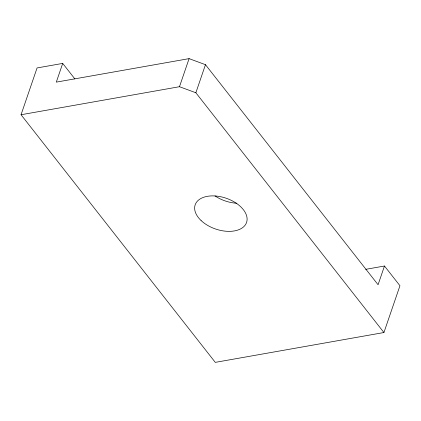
<?xml version="1.0" encoding="UTF-8"?>
<svg xmlns="http://www.w3.org/2000/svg" width="421" height="421" viewBox="0 0 421 421"><rect width="100%" height="100%" fill="white"/><g stroke="black" fill="none" stroke-linecap="round" stroke-linejoin="round"><path stroke-width="0.63" d="M365.712 269.335L384.478 266.014L399.95 285.738L383.931 332.532L215.284 362.365L21.05 114.738L37.069 67.944L62.708 63.408L74.87 78.911M62.708 63.408L56.303 82.127L189.092 58.635L205.469 64.687L378.069 284.733L384.478 266.014M21.05 114.738L179.478 86.71L189.092 58.635M383.931 332.532L195.86 92.762L205.469 64.687M179.478 86.71L195.86 92.762M236.818 203.243A27.176 16.282 18.9 0 1 215.042 195.928M201.096 220.541A27.176 16.282 18.9 0 0 245.701 224.314A27.176 16.282 18.9 0 0 215.81 196.018A27.176 16.282 18.9 0 0 201.096 220.541"/></g></svg>
